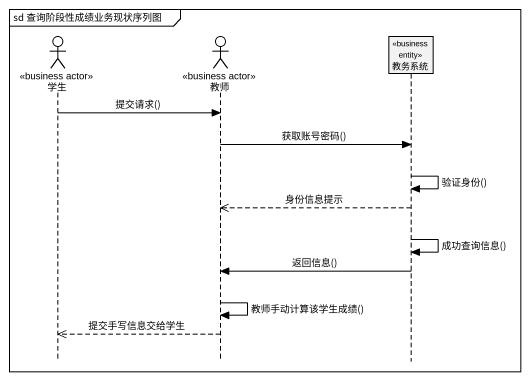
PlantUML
@startuml
mainframe sd 查询阶段性成绩业务现状序列图
hide footbox
actor 学生 <<business actor>>
actor 教师 <<business actor>>
participant 教务系统 <<business entity>>

学生 -> 教师 : 提交请求()
教师 -> 教务系统 : 获取账号密码()
教务系统 -> 教务系统 : 验证身份()
教务系统 -->> 教师 : 身份信息提示
教务系统 -> 教务系统 : 成功查询信息()
教务系统 -> 教师 : 返回信息()
教师 -> 教师 : 教师手动计算该学生成绩()
教师 -->> 学生 : 提交手写信息交给学生
@enduml
